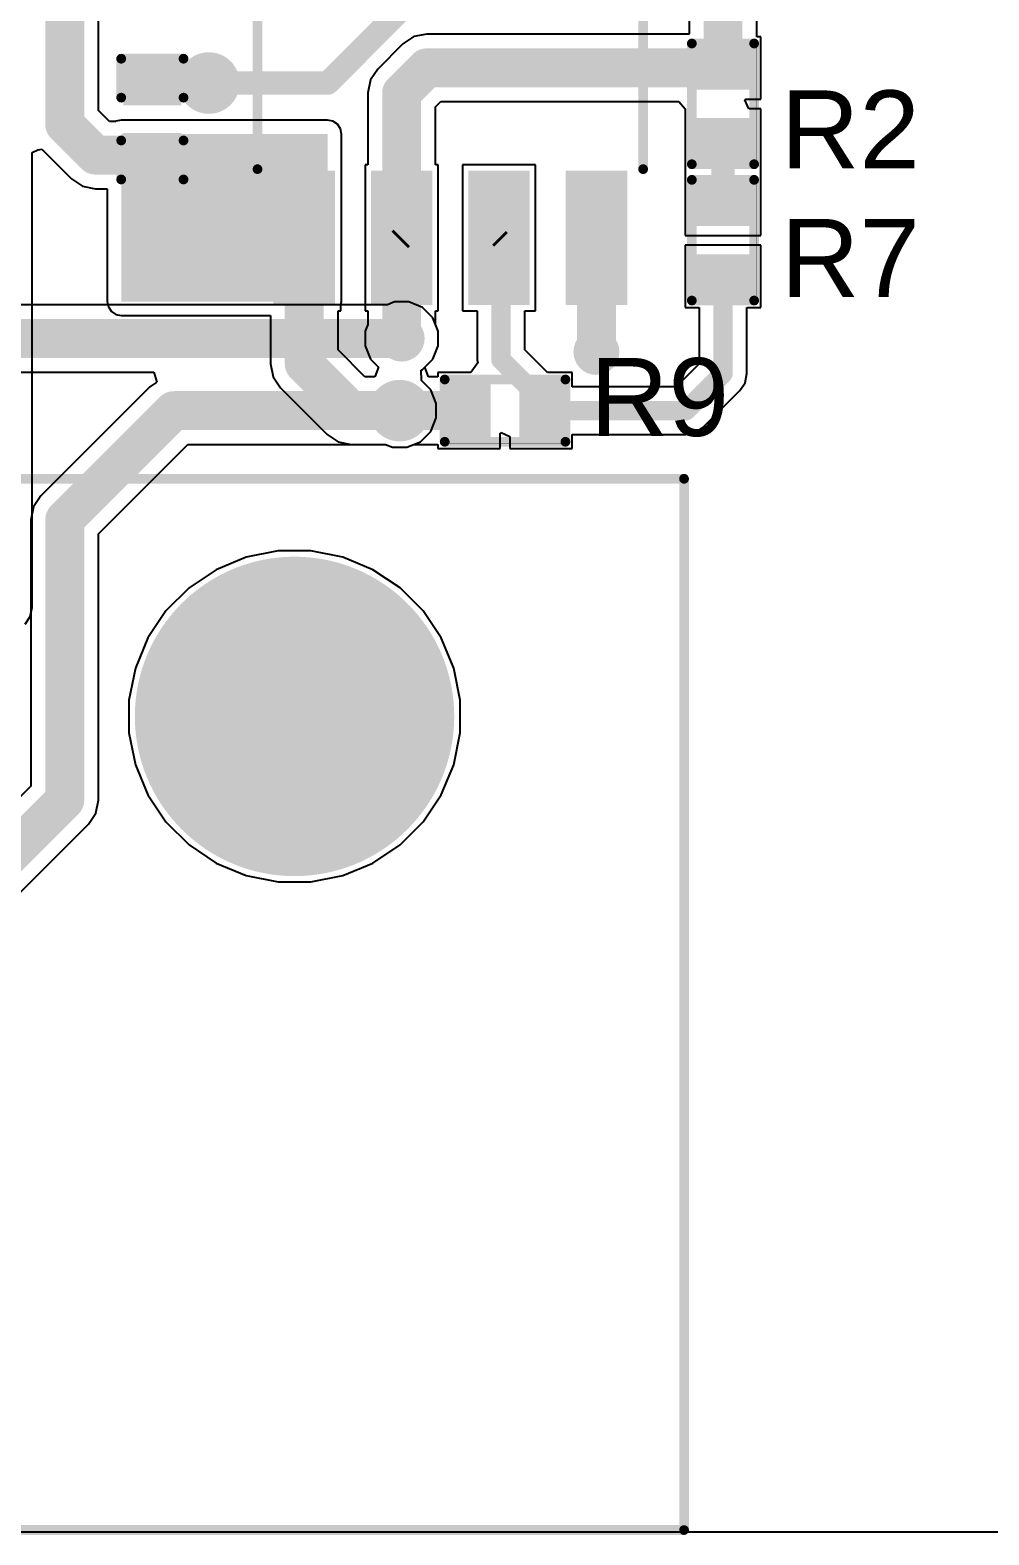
# Model space of a CAD drawing. Header units: millimetres. Extents: x -0.13 to 3.86, y -0.01 to 4.3.
# Drawn here: x 2.322 to 2.815, y 0.009 to 0.781 of the extents above; entities that cross this region are included whole.
import ezdxf

# ---------------------------------------------------------------- set-up
doc = ezdxf.new("R2010")
doc.units = ezdxf.units.MM
doc.header["$MEASUREMENT"] = 0
for name, color, linetype in [('BottomLayer', 5, 'Continuous'), ('BottomSolder', 6, 'Continuous'), ('MultiLayer', 9, 'Continuous'), ('PadHoleLayer', 156, 'Continuous'), ('TopLayer', 1, 'Continuous'), ('TopOverlay', 2, 'Continuous'), ('TopPaste', 8, 'Continuous'), ('TopSolder', 216, 'Continuous'), ('ViaHoleLayer', 16, 'Continuous')]:
    doc.layers.add(name, color=color, linetype=linetype)
doc.styles.add('Arial', font='arial.ttf', dxfattribs={"height": 0.2})

# ---------------------------------------------------------------- blocks, each defined once
blk = doc.blocks.new('SOIC_8_0_154___3_90___W______120')
at = {"layer": 'TopLayer'}
for points in [[(-0.1368118, 0.0631899), (-0.1368118, 0.0868119), (-0.0757882, 0.0868119), (-0.0757882, 0.0631899)], [(0.0757882, 0.0631899), (0.0757882, 0.0868119), (0.1368118, 0.0868119), (0.1368118, 0.0631899)], [(-0.1368118, 0.0131899), (-0.1368118, 0.0368119), (-0.0757882, 0.0368119), (-0.0757882, 0.0131899)], [(0.0757882, 0.0131899), (0.0757882, 0.0368119), (0.1368118, 0.0368119), (0.1368118, 0.0131899)], [(-0.1368118, -0.0368101), (-0.1368118, -0.0131881), (-0.0757882, -0.0131881), (-0.0757882, -0.0368101)], [(0.0757882, -0.0368101), (0.0757882, -0.0131881), (0.1368118, -0.0131881), (0.1368118, -0.0368101)], [(-0.1368118, -0.0868101), (-0.1368118, -0.0631881), (-0.0757882, -0.0631881), (-0.0757882, -0.0868101)], [(0.0757882, -0.0868101), (0.0757882, -0.0631881), (0.1368118, -0.0631881), (0.1368118, -0.0868101)]]:
    blk.add_hatch(color=1, dxfattribs=at).paths.add_polyline_path(points)
at = {"layer": 'TopOverlay'}
blk.add_hatch(color=2, dxfattribs=at).paths.add_polyline_path([(-0.072373, 0.0640009), (-0.058373, 0.0640009), (-0.058373, 0.0870009), (-0.072373, 0.0870009)])
at = {"layer": 'TopPaste'}
for points in [[(-0.1368118, 0.0631899), (-0.1368118, 0.0868119), (-0.0757882, 0.0868119), (-0.0757882, 0.0631899)], [(0.0757882, 0.0631899), (0.0757882, 0.0868119), (0.1368118, 0.0868119), (0.1368118, 0.0631899)], [(-0.1368118, 0.0131899), (-0.1368118, 0.0368119), (-0.0757882, 0.0368119), (-0.0757882, 0.0131899)], [(0.0757882, 0.0131899), (0.0757882, 0.0368119), (0.1368118, 0.0368119), (0.1368118, 0.0131899)], [(-0.1368118, -0.0368101), (-0.1368118, -0.0131881), (-0.0757882, -0.0131881), (-0.0757882, -0.0368101)], [(0.0757882, -0.0368101), (0.0757882, -0.0131881), (0.1368118, -0.0131881), (0.1368118, -0.0368101)], [(-0.1368118, -0.0868101), (-0.1368118, -0.0631881), (-0.0757882, -0.0631881), (-0.0757882, -0.0868101)], [(0.0757882, -0.0868101), (0.0757882, -0.0631881), (0.1368118, -0.0631881), (0.1368118, -0.0868101)]]:
    blk.add_hatch(color=8, dxfattribs=at).paths.add_polyline_path(points)
at = {"layer": 'TopSolder'}
for points in [[(-0.1408118, 0.0591899), (-0.1408118, 0.0908119), (-0.0717882, 0.0908119), (-0.0717882, 0.0591899)], [(0.0717882, 0.0591899), (0.0717882, 0.0908119), (0.1408118, 0.0908119), (0.1408118, 0.0591899)], [(-0.1408118, 0.0091899), (-0.1408118, 0.0408119), (-0.0717882, 0.0408119), (-0.0717882, 0.0091899)], [(0.0717882, 0.0091899), (0.0717882, 0.0408119), (0.1408118, 0.0408119), (0.1408118, 0.0091899)], [(-0.1408118, -0.0408101), (-0.1408118, -0.0091881), (-0.0717882, -0.0091881), (-0.0717882, -0.0408101)], [(0.0717882, -0.0408101), (0.0717882, -0.0091881), (0.1408118, -0.0091881), (0.1408118, -0.0408101)], [(-0.1408118, -0.0908101), (-0.1408118, -0.0591881), (-0.0717882, -0.0591881), (-0.0717882, -0.0908101)], [(0.0717882, -0.0908101), (0.0717882, -0.0591881), (0.1408118, -0.0591881), (0.1408118, -0.0908101)]]:
    blk.add_hatch(color=216, dxfattribs=at).paths.add_polyline_path(points)
at = {"layer": 'TopOverlay', "const_width": 0.005}
for points in [[(0.071, 0.0990009), (-0.072, 0.0990009)], [(-0.14437, 0.0760009), (-0.14937, 0.0810009)], [(-0.14937, 0.0710009), (-0.14937, 0.0810009)], [(-0.14937, 0.0710009), (-0.14437, 0.0760009)], [(0.071, -0.0989991), (-0.072, -0.0989991)]]:
    blk.add_lwpolyline(points, dxfattribs=at)
at = {"layer": 'TopOverlay', "const_width": 0.0025}
for points in [[(-0.07325, 0.0990009, 1), (-0.07075, 0.0990009, 1)], [(0.06975, 0.0990009, 1), (0.07225, 0.0990009, 1)], [(-0.15062, 0.0810009, 1), (-0.14812, 0.0810009, 1)], [(-0.15062, 0.0810009, 1), (-0.14812, 0.0810009, 1)], [(-0.14562, 0.0760009, 1), (-0.14312, 0.0760009, 1)], [(-0.14562, 0.0760009, 1), (-0.14312, 0.0760009, 1)], [(-0.15062, 0.0710009, 1), (-0.14812, 0.0710009, 1)], [(-0.15062, 0.0710009, 1), (-0.14812, 0.0710009, 1)], [(-0.07325, -0.0989991, 1), (-0.07075, -0.0989991, 1)], [(0.06975, -0.0989991, 1), (0.07225, -0.0989991, 1)]]:
    blk.add_lwpolyline(points, format="xyb", close=True, dxfattribs=at)
blk = doc.blocks.new('R___0402_155')
at = {"layer": 'TopLayer'}
for points in [[(-0.0275001, -0.0125), (-0.0275001, 0.0125), (-0.0095001, 0.0125), (-0.0095001, -0.0125)], [(0.0094999, -0.0125), (0.0094999, 0.0125), (0.0274999, 0.0125), (0.0274999, -0.0125)]]:
    blk.add_hatch(color=1, dxfattribs=at).paths.add_polyline_path(points)
at = {"layer": 'TopPaste'}
for points in [[(-0.0275001, -0.0125), (-0.0275001, 0.0125), (-0.0095001, 0.0125), (-0.0095001, -0.0125)], [(0.0094999, -0.0125), (0.0094999, 0.0125), (0.0274999, 0.0125), (0.0274999, -0.0125)]]:
    blk.add_hatch(color=8, dxfattribs=at).paths.add_polyline_path(points)
at = {"layer": 'TopSolder'}
for points in [[(-0.0296655, -0.0146654), (-0.0296655, 0.0146654), (-0.0073347, 0.0146654), (-0.0073347, -0.0146654)], [(0.0073345, -0.0146654), (0.0073345, 0.0146654), (0.0296653, 0.0146654), (0.0296653, -0.0146654)]]:
    blk.add_hatch(color=216, dxfattribs=at).paths.add_polyline_path(points)
at = {"layer": 'TopOverlay'}
for points, const_width in [([(-0.0310001, -0.016), (-0.0310001, 0.016)], 0.005), ([(-0.0310001, 0.016), (0.0309999, 0.016)], 0.005), ([(0.0309999, -0.016), (0.0309999, 0.016)], 0.005), ([(-0.0310001, -0.016), (0.0309999, -0.016)], 0.005), ([(-0.0320001, -0.017), (0.0319999, -0.017)], 0.000127)]:
    blk.add_lwpolyline(points, dxfattribs=dict(at, const_width=const_width))
for points, const_width in [([(-0.0322501, 0.016, 1), (-0.0297501, 0.016, 1)], 0.0025), ([(-0.0322501, 0.016, 1), (-0.0297501, 0.016, 1)], 0.0025), ([(0.0297499, 0.016, 1), (0.0322499, 0.016, 1)], 0.0025), ([(0.0297499, 0.016, 1), (0.0322499, 0.016, 1)], 0.0025), ([(-0.0322501, -0.016, 1), (-0.0297501, -0.016, 1)], 0.0025), ([(-0.0322501, -0.016, 1), (-0.0297501, -0.016, 1)], 0.0025), ([(0.0297499, -0.016, 1), (0.0322499, -0.016, 1)], 0.0025), ([(0.0297499, -0.016, 1), (0.0322499, -0.016, 1)], 0.0025), ([(-0.0320318, -0.017, 1), (-0.0319684, -0.017, 1)], 6.35e-05), ([(0.0319682, -0.017, 1), (0.0320316, -0.017, 1)], 6.35e-05)]:
    blk.add_lwpolyline(points, format="xyb", close=True, dxfattribs=dict(at, const_width=const_width))
blk = doc.blocks.new('R___0402_157')
at = {"layer": 'TopLayer'}
for points in [[(-0.027499, -0.0125009), (-0.027499, 0.0124991), (-0.009499, 0.0124991), (-0.009499, -0.0125009)], [(0.009501, -0.0125009), (0.009501, 0.0124991), (0.027501, 0.0124991), (0.027501, -0.0125009)]]:
    blk.add_hatch(color=1, dxfattribs=at).paths.add_polyline_path(points)
at = {"layer": 'TopPaste'}
for points in [[(-0.027499, -0.0125009), (-0.027499, 0.0124991), (-0.009499, 0.0124991), (-0.009499, -0.0125009)], [(0.009501, -0.0125009), (0.009501, 0.0124991), (0.027501, 0.0124991), (0.027501, -0.0125009)]]:
    blk.add_hatch(color=8, dxfattribs=at).paths.add_polyline_path(points)
at = {"layer": 'TopSolder'}
for points in [[(-0.0296644, -0.0146663), (-0.0296644, 0.0146645), (-0.0073336, 0.0146645), (-0.0073336, -0.0146663)], [(0.0073356, -0.0146663), (0.0073356, 0.0146645), (0.0296664, 0.0146645), (0.0296664, -0.0146663)]]:
    blk.add_hatch(color=216, dxfattribs=at).paths.add_polyline_path(points)
at = {"layer": 'TopOverlay'}
for points, const_width in [([(-0.030999, 0.0159991), (-0.030999, -0.0160009)], 0.005), ([(-0.030999, 0.0159991), (0.031001, 0.0159991)], 0.005), ([(0.031001, 0.0159991), (0.031001, -0.0160009)], 0.005), ([(-0.030999, -0.0160009), (0.031001, -0.0160009)], 0.005), ([(-0.031999, -0.0170009), (0.032001, -0.0170009)], 0.000127)]:
    blk.add_lwpolyline(points, dxfattribs=dict(at, const_width=const_width))
for points, const_width in [([(-0.032249, 0.0159991, 1), (-0.029749, 0.0159991, 1)], 0.0025), ([(-0.032249, 0.0159991, 1), (-0.029749, 0.0159991, 1)], 0.0025), ([(0.029751, 0.0159991, 1), (0.032251, 0.0159991, 1)], 0.0025), ([(0.029751, 0.0159991, 1), (0.032251, 0.0159991, 1)], 0.0025), ([(-0.032249, -0.0160009, 1), (-0.029749, -0.0160009, 1)], 0.0025), ([(-0.032249, -0.0160009, 1), (-0.029749, -0.0160009, 1)], 0.0025), ([(0.029751, -0.0160009, 1), (0.032251, -0.0160009, 1)], 0.0025), ([(0.029751, -0.0160009, 1), (0.032251, -0.0160009, 1)], 0.0025), ([(-0.0320307, -0.0170009, 1), (-0.0319673, -0.0170009, 1)], 6.35e-05), ([(0.0319693, -0.0170009, 1), (0.0320327, -0.0170009, 1)], 6.35e-05)]:
    blk.add_lwpolyline(points, format="xyb", close=True, dxfattribs=dict(at, const_width=const_width))
blk = doc.blocks.new('R___0402_162')
at = {"layer": 'TopLayer'}
for points in [[(-0.027499, -0.0125009), (-0.027499, 0.0124991), (-0.009499, 0.0124991), (-0.009499, -0.0125009)], [(0.009501, -0.0125009), (0.009501, 0.0124991), (0.027501, 0.0124991), (0.027501, -0.0125009)]]:
    blk.add_hatch(color=1, dxfattribs=at).paths.add_polyline_path(points)
at = {"layer": 'TopPaste'}
for points in [[(-0.027499, -0.0125009), (-0.027499, 0.0124991), (-0.009499, 0.0124991), (-0.009499, -0.0125009)], [(0.009501, -0.0125009), (0.009501, 0.0124991), (0.027501, 0.0124991), (0.027501, -0.0125009)]]:
    blk.add_hatch(color=8, dxfattribs=at).paths.add_polyline_path(points)
at = {"layer": 'TopSolder'}
for points in [[(-0.0296644, -0.0146663), (-0.0296644, 0.0146645), (-0.0073336, 0.0146645), (-0.0073336, -0.0146663)], [(0.0073356, -0.0146663), (0.0073356, 0.0146645), (0.0296664, 0.0146645), (0.0296664, -0.0146663)]]:
    blk.add_hatch(color=216, dxfattribs=at).paths.add_polyline_path(points)
at = {"layer": 'TopOverlay'}
for points, const_width in [([(-0.030999, 0.0159991), (-0.030999, -0.0160009)], 0.005), ([(-0.030999, 0.0159991), (0.031001, 0.0159991)], 0.005), ([(0.031001, 0.0159991), (0.031001, -0.0160009)], 0.005), ([(-0.030999, -0.0160009), (0.031001, -0.0160009)], 0.005), ([(-0.031999, -0.0170009), (0.032001, -0.0170009)], 0.000127)]:
    blk.add_lwpolyline(points, dxfattribs=dict(at, const_width=const_width))
for points, const_width in [([(-0.032249, 0.0159991, 1), (-0.029749, 0.0159991, 1)], 0.0025), ([(-0.032249, 0.0159991, 1), (-0.029749, 0.0159991, 1)], 0.0025), ([(0.029751, 0.0159991, 1), (0.032251, 0.0159991, 1)], 0.0025), ([(0.029751, 0.0159991, 1), (0.032251, 0.0159991, 1)], 0.0025), ([(-0.032249, -0.0160009, 1), (-0.029749, -0.0160009, 1)], 0.0025), ([(-0.032249, -0.0160009, 1), (-0.029749, -0.0160009, 1)], 0.0025), ([(0.029751, -0.0160009, 1), (0.032251, -0.0160009, 1)], 0.0025), ([(0.029751, -0.0160009, 1), (0.032251, -0.0160009, 1)], 0.0025), ([(-0.0320307, -0.0170009, 1), (-0.0319673, -0.0170009, 1)], 6.35e-05), ([(0.0319693, -0.0170009, 1), (0.0320327, -0.0170009, 1)], 6.35e-05)]:
    blk.add_lwpolyline(points, format="xyb", close=True, dxfattribs=dict(at, const_width=const_width))
blk = doc.blocks.new('N3314_5302RB_206')
at = {"layer": 'BottomLayer'}
h = blk.add_hatch(color=5, dxfattribs=at)
edge = h.paths.add_edge_path()
edge.add_arc((0.5320009, -0.021), 0.078, 0, 360)
at = {"layer": 'BottomSolder'}
h = blk.add_hatch(color=6, dxfattribs=at)
edge = h.paths.add_edge_path()
edge.add_arc((0.5320009, -0.021), 0.082, 0, 360)
at = {"layer": 'MultiLayer'}
h = blk.add_hatch(color=9, dxfattribs=at)
edge = h.paths.add_edge_path()
edge.add_arc((0.5320009, -0.021), 0.078, 0, 360)
at = {"layer": 'PadHoleLayer'}
h = blk.add_hatch(color=156, dxfattribs=at)
edge = h.paths.add_edge_path()
edge.add_arc((0.5320009, -0.021), 0.058, 0, 360)
at = {"layer": 'TopLayer'}
h = blk.add_hatch(color=1, dxfattribs=at)
edge = h.paths.add_edge_path()
edge.add_arc((0.5320009, -0.021), 0.078, 0, 360)
at = {"layer": 'TopSolder'}
h = blk.add_hatch(color=216, dxfattribs=at)
edge = h.paths.add_edge_path()
edge.add_arc((0.5320009, -0.021), 0.082, 0, 360)
at = {"layer": 'TopOverlay', "const_width": 0.005}
for points in [[(-0.7319991, 0.101), (0.7320009, 0.101)], [(0.7320009, -0.438764), (0.7320009, 0.101)], [(-0.7319991, -0.438764), (0.7320009, -0.438764)]]:
    blk.add_lwpolyline(points, dxfattribs=at)
at = {"layer": 'TopOverlay', "const_width": 0.0025}
for points in [[(0.7307509, 0.101, 1), (0.7332509, 0.101, 1)], [(0.7307509, 0.101, 1), (0.7332509, 0.101, 1)], [(0.7307509, -0.438764, 1), (0.7332509, -0.438764, 1)], [(0.7307509, -0.438764, 1), (0.7332509, -0.438764, 1)]]:
    blk.add_lwpolyline(points, format="xyb", close=True, dxfattribs=at)
blk = doc.blocks.new('C___0402_247')
at = {"layer": 'TopLayer'}
for points in [[(-0.027501, -0.0124991), (-0.027501, 0.0125009), (-0.009501, 0.0125009), (-0.009501, -0.0124991)], [(0.009499, -0.0124991), (0.009499, 0.0125009), (0.027499, 0.0125009), (0.027499, -0.0124991)]]:
    blk.add_hatch(color=1, dxfattribs=at).paths.add_polyline_path(points)
at = {"layer": 'TopPaste'}
for points in [[(-0.027501, -0.0124991), (-0.027501, 0.0125009), (-0.009501, 0.0125009), (-0.009501, -0.0124991)], [(0.009499, -0.0124991), (0.009499, 0.0125009), (0.027499, 0.0125009), (0.027499, -0.0124991)]]:
    blk.add_hatch(color=8, dxfattribs=at).paths.add_polyline_path(points)
at = {"layer": 'TopSolder'}
for points in [[(-0.0298632, -0.0148613), (-0.0298632, 0.0148631), (-0.0071388, 0.0148631), (-0.0071388, -0.0148613)], [(0.0071368, -0.0148613), (0.0071368, 0.0148631), (0.0298612, 0.0148631), (0.0298612, -0.0148613)]]:
    blk.add_hatch(color=216, dxfattribs=at).paths.add_polyline_path(points)
at = {"layer": 'TopOverlay', "const_width": 0.005}
for points in [[(-0.011001, 0.0160009), (-0.031001, 0.0160009)], [(-0.031001, -0.0159991), (-0.031001, 0.0160009)], [(0.030999, 0.0160009), (0.010999, 0.0160009)], [(0.030999, -0.0159991), (0.030999, 0.0160009)], [(-0.011001, -0.0159991), (-0.031001, -0.0159991)], [(0.030999, -0.0159991), (0.010999, -0.0159991)]]:
    blk.add_lwpolyline(points, dxfattribs=at)
at = {"layer": 'TopOverlay', "const_width": 0.0025}
for points in [[(-0.032251, 0.0160009, 1), (-0.029751, 0.0160009, 1)], [(-0.032251, 0.0160009, 1), (-0.029751, 0.0160009, 1)], [(-0.012251, 0.0160009, 1), (-0.009751, 0.0160009, 1)], [(0.009749, 0.0160009, 1), (0.012249, 0.0160009, 1)], [(0.029749, 0.0160009, 1), (0.032249, 0.0160009, 1)], [(0.029749, 0.0160009, 1), (0.032249, 0.0160009, 1)], [(-0.032251, -0.0159991, 1), (-0.029751, -0.0159991, 1)], [(-0.032251, -0.0159991, 1), (-0.029751, -0.0159991, 1)], [(-0.012251, -0.0159991, 1), (-0.009751, -0.0159991, 1)], [(0.009749, -0.0159991, 1), (0.012249, -0.0159991, 1)], [(0.029749, -0.0159991, 1), (0.032249, -0.0159991, 1)], [(0.029749, -0.0159991, 1), (0.032249, -0.0159991, 1)]]:
    blk.add_lwpolyline(points, format="xyb", close=True, dxfattribs=at)

msp = doc.modelspace()

# ---------------------------------------------------------------- hatches: boundary and pattern name
at = {"layer": 'BottomLayer'}
h = msp.add_hatch(color=5, dxfattribs=at)
edge = h.paths.add_edge_path()
edge.add_arc((2.414, 0.754206), 0.011811, 0, 360)
h = msp.add_hatch(color=5, dxfattribs=at)
edge = h.paths.add_edge_path()
edge.add_arc((2.513, 0.623), 0.011811, 0, 360)
h = msp.add_hatch(color=5, dxfattribs=at)
edge = h.paths.add_edge_path()
edge.add_arc((2.6130009, 0.61614), 0.011811, 0, 360)
h = msp.add_hatch(color=5, dxfattribs=at)
edge = h.paths.add_edge_path()
edge.add_arc((2.512, 0.586), 0.011811, 0, 360)
at = {"layer": 'BottomSolder'}
h = msp.add_hatch(color=6, dxfattribs=at)
edge = h.paths.add_edge_path()
edge.add_arc((2.414, 0.754206), 0.015811, 0, 360)
h = msp.add_hatch(color=6, dxfattribs=at)
edge = h.paths.add_edge_path()
edge.add_arc((2.513, 0.623), 0.0099055, 0, 360)
h = msp.add_hatch(color=6, dxfattribs=at)
edge = h.paths.add_edge_path()
edge.add_arc((2.6130009, 0.61614), 0.0099055, 0, 360)
h = msp.add_hatch(color=6, dxfattribs=at)
edge = h.paths.add_edge_path()
edge.add_arc((2.512, 0.586), 0.015811, 0, 360)
at = {"layer": 'TopLayer'}
h = msp.add_hatch(color=1, dxfattribs=at)
edge = h.paths.add_edge_path()
edge.add_arc((2.414, 0.754206), 0.011811, 0, 360)
msp.add_hatch(color=1, dxfattribs=at).paths.add_polyline_path([(2.3690009, 0.642), (2.4749999, 0.642), (2.4749999, 0.728), (2.3690009, 0.728)])
h = msp.add_hatch(color=1, dxfattribs=at)
edge = h.paths.add_edge_path()
edge.add_arc((2.513, 0.623), 0.011811, 0, 360)
h = msp.add_hatch(color=1, dxfattribs=at)
edge = h.paths.add_edge_path()
edge.add_arc((2.6130009, 0.61614), 0.011811, 0, 360)
h = msp.add_hatch(color=1, dxfattribs=at)
edge = h.paths.add_edge_path()
edge.add_arc((2.512, 0.586), 0.011811, 0, 360)
at = {"layer": 'TopSolder'}
h = msp.add_hatch(color=216, dxfattribs=at)
edge = h.paths.add_edge_path()
edge.add_arc((2.512, 0.586), 0.015811, 0, 360)
at = {"layer": 'ViaHoleLayer'}
h = msp.add_hatch(color=16, dxfattribs=at)
edge = h.paths.add_edge_path()
edge.add_arc((2.414, 0.754206), 0.0059055, 0, 360)
h = msp.add_hatch(color=16, dxfattribs=at)
edge = h.paths.add_edge_path()
edge.add_arc((2.513, 0.623), 0.0059055, 0, 360)
h = msp.add_hatch(color=16, dxfattribs=at)
edge = h.paths.add_edge_path()
edge.add_arc((2.6130009, 0.61614), 0.0059055, 0, 360)
h = msp.add_hatch(color=16, dxfattribs=at)
edge = h.paths.add_edge_path()
edge.add_arc((2.512, 0.586), 0.0059055, 0, 360)

# ---------------------------------------------------------------- linework, layer by layer
at = {"layer": 'BottomLayer'}
for p, q in [((2.5092583, 0.641811), (2.5056901, 0.640333)), ((2.5167417, 0.641811), (2.5092583, 0.641811)), ((2.5236556, 0.6389472), (2.5167417, 0.641811)), ((2.5056901, 0.640333), (2.1740609, 0.640333)), ((2.5289472, 0.6336556), (2.5236556, 0.6389472)), ((2.531811, 0.6267417), (2.5289472, 0.6336556)), ((2.531811, 0.6192583), (2.531811, 0.6267417)), ((2.5289472, 0.6123444), (2.531811, 0.6192583)), ((2.5236556, 0.6070528), (2.5289472, 0.6123444)), ((2.1812405, 0.605667), (2.3858348, 0.605667)), ((2.3858348, 0.605667), (2.3873515, 0.600667)), ((2.5230282, 0.6067929), (2.5236556, 0.6070528)), ((2.5231652, 0.6014376), (2.5230282, 0.6067929)), ((2.3837437, 0.5982563), (2.3277446, 0.5422572)), ((2.3873515, 0.600667), (2.3837437, 0.5982563)), ((2.5279472, 0.5966556), (2.5231652, 0.6014376)), ((2.530811, 0.5897417), (2.5279472, 0.5966556)), ((2.530811, 0.5822583), (2.530811, 0.5897417)), ((2.5279472, 0.5753444), (2.530811, 0.5822583)), ((2.5226556, 0.5700528), (2.5279472, 0.5753444)), ((2.3573339, 0.5228213), (2.4031796, 0.568667)), ((2.4031796, 0.568667), (2.5046901, 0.568667)), ((2.5046901, 0.568667), (2.5082583, 0.567189)), ((2.5082583, 0.567189), (2.5157417, 0.567189)), ((2.5157417, 0.567189), (2.5226556, 0.5700528)), ((2.3277446, 0.5422572), (2.3239873, 0.536634)), ((2.3239873, 0.536634), (2.3226679, 0.5300009)), ((2.3226679, 0.5300009), (2.3226679, 0.3931805)), ((2.3573339, 0.3860009), (2.3573339, 0.5228213)), ((2.4332073, 0.5107335), (2.4177383, 0.504326)), ((2.4496291, 0.514), (2.4332073, 0.5107335)), ((2.4663727, 0.514), (2.4496291, 0.514)), ((2.4827945, 0.5107335), (2.4663727, 0.514)), ((2.4982635, 0.504326), (2.4827945, 0.5107335)), ((2.4177383, 0.504326), (2.4038165, 0.4950238)), ((2.5121853, 0.4950238), (2.4982635, 0.504326)), ((2.4038165, 0.4950238), (2.3919771, 0.4831844)), ((2.5240247, 0.4831844), (2.5121853, 0.4950238)), ((2.3919771, 0.4831844), (2.3826749, 0.4692626)), ((2.5333269, 0.4692626), (2.5240247, 0.4831844)), ((2.3826749, 0.4692626), (2.3762674, 0.4537936)), ((2.5397344, 0.4537936), (2.5333269, 0.4692626)), ((2.3762674, 0.4537936), (2.3730009, 0.4373718)), ((2.5430009, 0.4373718), (2.5397344, 0.4537936)), ((2.3730009, 0.4373718), (2.3730009, 0.4206282)), ((2.5430009, 0.4206282), (2.5430009, 0.4373718)), ((2.3730009, 0.4206282), (2.3762674, 0.4042064)), ((2.5397344, 0.4042064), (2.5430009, 0.4206282)), ((2.3762674, 0.4042064), (2.3826749, 0.3887374)), ((2.5333269, 0.3887374), (2.5397344, 0.4042064)), ((2.3226679, 0.3931805), (2.2957604, 0.366273)), ((2.3826749, 0.3887374), (2.3919771, 0.3748156)), ((2.5240247, 0.3748156), (2.5333269, 0.3887374)), ((2.3522572, 0.3737446), (2.3560145, 0.3793678)), ((2.3560145, 0.3793678), (2.3573339, 0.3860009)), ((2.3151963, 0.3366837), (2.3522572, 0.3737446)), ((2.3919771, 0.3748156), (2.4038165, 0.3629762)), ((2.5121853, 0.3629762), (2.5240247, 0.3748156)), ((2.4038165, 0.3629762), (2.4177383, 0.353674)), ((2.4982635, 0.353674), (2.5121853, 0.3629762)), ((2.4177383, 0.353674), (2.4332073, 0.3472665)), ((2.4827945, 0.3472665), (2.4982635, 0.353674)), ((2.4332073, 0.3472665), (2.4496291, 0.344)), ((2.4496291, 0.344), (2.4663727, 0.344)), ((2.4663727, 0.344), (2.4827945, 0.3472665)), ((3.8398046, 0.0101954), (0.0101954, 0.0101954))]:
    msp.add_line(p, q, dxfattribs=at)
at = {"layer": 'BottomLayer', "const_width": 0.02}
for points in [[(2.1740609, 0.623), (2.513, 0.623)], [(2.3400009, 0.5300009), (2.396, 0.586)], [(2.396, 0.586), (2.512, 0.586)], [(2.3400009, 0.3860009), (2.3400009, 0.5300009)], [(2.30294, 0.34894), (2.3400009, 0.3860009)]]:
    msp.add_lwpolyline(points, dxfattribs=at)
at = {"layer": 'BottomLayer', "const_width": 0.01}
for points in [[(2.508, 0.623, 1), (2.518, 0.623, 1)], [(2.391, 0.586, 1), (2.401, 0.586, 1)], [(2.391, 0.586, 1), (2.401, 0.586, 1)], [(2.507, 0.586, 1), (2.517, 0.586, 1)], [(2.3350009, 0.5300009, 1), (2.3450009, 0.5300009, 1)], [(2.3350009, 0.5300009, 1), (2.3450009, 0.5300009, 1)], [(2.3350009, 0.3860009, 1), (2.3450009, 0.3860009, 1)], [(2.3350009, 0.3860009, 1), (2.3450009, 0.3860009, 1)]]:
    msp.add_lwpolyline(points, format="xyb", close=True, dxfattribs=at)
at = {"layer": 'TopLayer'}
for p, q in [((2.3573339, 0.7401787), (2.3573339, 1.007567)), ((2.6606679, 0.8499604), (2.6606679, 0.779343)), ((2.6953339, 0.77801), (2.6953339, 0.85714)), ((2.5136146, 0.7742663), (2.5007446, 0.7613963)), ((2.5192378, 0.7780236), (2.5136146, 0.7742663)), ((2.5258709, 0.779343), (2.5192378, 0.7780236)), ((2.6606679, 0.779343), (2.5258709, 0.779343)), ((2.6975009, 0.77801), (2.6953339, 0.77801)), ((2.6975009, 0.74601), (2.6975009, 0.77801)), ((2.5007446, 0.7613963), (2.4969873, 0.7557731)), ((2.4969873, 0.7557731), (2.4956679, 0.74914)), ((2.4956679, 0.74914), (2.4956679, 0.7122118)), ((2.5303339, 0.7419604), (2.5330505, 0.744677)), ((2.5303339, 0.7122118), (2.5303339, 0.7419604)), ((2.5330505, 0.744677), (2.6552827, 0.744677)), ((2.6552827, 0.744677), (2.6585008, 0.74101)), ((2.6892745, 0.7455741), (2.6896641, 0.74601)), ((2.6913165, 0.74101), (2.6892745, 0.7455741)), ((2.6896641, 0.74601), (2.6975009, 0.74601)), ((2.3629736, 0.734539), (2.3573339, 0.7401787)), ((2.3661877, 0.734539), (2.3629736, 0.734539)), ((2.3662697, 0.7345938), (2.3661877, 0.734539)), ((2.3690009, 0.7351371), (2.3662697, 0.7345938)), ((2.475, 0.7351371), (2.3690009, 0.7351371)), ((2.4777312, 0.7345938), (2.475, 0.7351371)), ((2.4800467, 0.7330467), (2.4777312, 0.7345938)), ((2.6585008, 0.74101), (2.6585009, 0.7396769)), ((2.6585009, 0.7396769), (2.6585009, 0.7090102)), ((2.6975009, 0.74101), (2.6913165, 0.74101)), ((2.6975009, 0.7090102), (2.6975009, 0.74101)), ((2.4815938, 0.7307312), (2.4800467, 0.7330467)), ((2.4821371, 0.728), (2.4815938, 0.7307312)), ((2.4821371, 0.642), (2.4821371, 0.728)), ((2.3232351, 0.7184919), (2.3261948, 0.7199692)), ((2.3261948, 0.7199692), (2.3282351, 0.7202523)), ((2.3282351, 0.7202523), (2.3435377, 0.7049497)), ((2.3232351, 0.4849991), (2.3232351, 0.7184919)), ((2.4956679, 0.7122118), (2.4941899, 0.7122118)), ((2.4941899, 0.7122118), (2.4941899, 0.6371882)), ((2.5318119, 0.7122118), (2.5303339, 0.7122118)), ((2.5318119, 0.6371882), (2.5318119, 0.7122118)), ((2.5818119, 0.7122118), (2.5441899, 0.7122118)), ((2.5441899, 0.7122118), (2.5441899, 0.6371882)), ((2.5818119, 0.6371882), (2.5818119, 0.7122118)), ((2.3435377, 0.7049497), (2.3491609, 0.7011924)), ((2.6585009, 0.7090102), (2.6585007, 0.7090102)), ((2.6585007, 0.7090102), (2.6585007, 0.7080098)), ((2.6585007, 0.7080098), (2.6585009, 0.7080098)), ((2.6585009, 0.7080098), (2.6585009, 0.67601)), ((2.6975011, 0.7090102), (2.6975009, 0.7090102)), ((2.6975009, 0.67601), (2.6975009, 0.7080098)), ((2.6975009, 0.7080098), (2.6975011, 0.7080098)), ((2.6975011, 0.7080098), (2.6975011, 0.7090102)), ((2.3491609, 0.7011924), (2.355794, 0.699873)), ((2.355794, 0.699873), (2.3618638, 0.699873)), ((2.3618638, 0.699873), (2.3618638, 0.642)), ((2.6585009, 0.67601), (2.6975009, 0.67601)), ((2.6975009, 0.67101), (2.6585009, 0.67101)), ((2.6585009, 0.67101), (2.6585009, 0.63901)), ((2.6975009, 0.63901), (2.6975009, 0.67101)), ((2.3618638, 0.642), (2.3624071, 0.6392688)), ((2.4818119, 0.6403652), (2.4821371, 0.642)), ((2.3624071, 0.6392688), (2.3639542, 0.6369533)), ((2.3639542, 0.6369533), (2.3662697, 0.6354062)), ((2.3662697, 0.6354062), (2.3690009, 0.6348629)), ((2.3690009, 0.6348629), (2.4456679, 0.6348629)), ((2.4456679, 0.6348629), (2.4456679, 0.6099991)), ((2.4803339, 0.6171787), (2.4803339, 0.6371882)), ((2.4803339, 0.6371882), (2.4818119, 0.6371882)), ((2.4818119, 0.6371882), (2.4818119, 0.6403652)), ((2.4941899, 0.6371882), (2.495667, 0.6371882)), ((2.495667, 0.6371882), (2.495667, 0.6303099)), ((2.530333, 0.6303099), (2.530333, 0.6371882)), ((2.530333, 0.6371882), (2.5318119, 0.6371882)), ((2.5441899, 0.6371882), (2.5517658, 0.6371882)), ((2.5517658, 0.6371882), (2.5517658, 0.61214)), ((2.576236, 0.6172079), (2.576236, 0.6371882)), ((2.576236, 0.6371882), (2.5818119, 0.6371882)), ((2.6585009, 0.63901), (2.6657658, 0.63901)), ((2.6657658, 0.63901), (2.6657658, 0.6100688)), ((2.690236, 0.6050009), (2.690236, 0.63901)), ((2.690236, 0.63901), (2.6975009, 0.63901)), ((2.495667, 0.6303099), (2.494189, 0.6267417)), ((2.494189, 0.6267417), (2.494189, 0.6192583)), ((2.531811, 0.6267417), (2.530333, 0.6303099)), ((2.531811, 0.6192583), (2.531811, 0.6267417)), ((2.494189, 0.6192583), (2.4970528, 0.6123444)), ((2.5289472, 0.6123444), (2.531811, 0.6192583)), ((2.4941795, 0.603333), (2.4803339, 0.6171787)), ((2.4970528, 0.6123444), (2.5010642, 0.608333)), ((2.5249358, 0.608333), (2.5289472, 0.6123444)), ((2.552092, 0.6105001), (2.5484495, 0.6055)), ((2.5517658, 0.61214), (2.552092, 0.6105001)), ((2.5879439, 0.6055), (2.576236, 0.6172079)), ((2.4456679, 0.6099991), (2.4469873, 0.603366)), ((2.4469873, 0.603366), (2.4507446, 0.5977428)), ((2.4992537, 0.603333), (2.4941795, 0.603333)), ((2.5010642, 0.608333), (2.4992537, 0.603333)), ((2.5267463, 0.603333), (2.5249358, 0.608333)), ((2.5316049, 0.603333), (2.5267463, 0.603333)), ((2.5484495, 0.6055), (2.5316049, 0.6055)), ((2.5316049, 0.6055), (2.5316049, 0.603333)), ((2.6006049, 0.6055), (2.5879439, 0.6055)), ((2.6006049, 0.5982351), (2.6006049, 0.6055)), ((2.6657658, 0.6100688), (2.6539321, 0.5982351)), ((2.6893047, 0.6003187), (2.690236, 0.6050009)), ((2.4507446, 0.5977428), (2.4747435, 0.573744)), ((2.6539321, 0.5982351), (2.6006049, 0.5982351)), ((2.6676515, 0.5773485), (2.6866524, 0.5963494)), ((2.6866524, 0.5963494), (2.6893047, 0.6003187)), ((2.4747435, 0.573744), (2.4747437, 0.5737437)), ((2.4747437, 0.5737437), (2.480367, 0.5699863)), ((2.5636049, 0.5743368), (2.5640408, 0.5747264)), ((2.5636049, 0.5665), (2.5636049, 0.5743368)), ((2.5640408, 0.5747264), (2.5686049, 0.5726844)), ((2.5686049, 0.5726844), (2.5686049, 0.5665)), ((2.6006049, 0.5665), (2.6006049, 0.5737649)), ((2.6006049, 0.5737649), (2.659, 0.5737649)), ((2.659, 0.5737649), (2.6636822, 0.5746962)), ((2.6636822, 0.5746962), (2.6676515, 0.5773485)), ((2.480367, 0.5699863), (2.487, 0.5686669)), ((2.487, 0.5686669), (2.4870005, 0.568667)), ((2.4870005, 0.568667), (2.5046901, 0.568667)), ((2.5046901, 0.568667), (2.5082583, 0.567189)), ((2.5082583, 0.567189), (2.5157417, 0.567189)), ((2.5157417, 0.567189), (2.5193099, 0.568667)), ((2.5193099, 0.568667), (2.5316049, 0.568667)), ((2.5316049, 0.568667), (2.5316049, 0.5665)), ((2.5316049, 0.5665), (2.5636049, 0.5665)), ((2.5686049, 0.5665), (2.6006049, 0.5665)), ((2.4332073, 0.5107335), (2.4177383, 0.504326)), ((2.4496291, 0.514), (2.4332073, 0.5107335)), ((2.4663727, 0.514), (2.4496291, 0.514)), ((2.4827945, 0.5107335), (2.4663727, 0.514)), ((2.4982635, 0.504326), (2.4827945, 0.5107335)), ((2.4177383, 0.504326), (2.4038165, 0.4950238)), ((2.5121853, 0.4950238), (2.4982635, 0.504326)), ((2.4038165, 0.4950238), (2.3919771, 0.4831844)), ((2.5240247, 0.4831844), (2.5121853, 0.4950238)), ((2.3196515, 0.4763476), (2.3223038, 0.4803169)), ((2.3223038, 0.4803169), (2.3232351, 0.4849991)), ((2.3919771, 0.4831844), (2.3826749, 0.4692626)), ((2.5333269, 0.4692626), (2.5240247, 0.4831844)), ((2.3826749, 0.4692626), (2.3762674, 0.4537936)), ((2.5397344, 0.4537936), (2.5333269, 0.4692626)), ((2.3762674, 0.4537936), (2.3730009, 0.4373718)), ((2.5430009, 0.4373718), (2.5397344, 0.4537936)), ((2.3730009, 0.4373718), (2.3730009, 0.4206282)), ((2.5430009, 0.4206282), (2.5430009, 0.4373718)), ((2.3730009, 0.4206282), (2.3762674, 0.4042064)), ((2.5397344, 0.4042064), (2.5430009, 0.4206282)), ((2.3762674, 0.4042064), (2.3826749, 0.3887374)), ((2.5333269, 0.3887374), (2.5397344, 0.4042064)), ((2.3826749, 0.3887374), (2.3919771, 0.3748156)), ((2.5240247, 0.3748156), (2.5333269, 0.3887374)), ((2.3919771, 0.3748156), (2.4038165, 0.3629762)), ((2.5121853, 0.3629762), (2.5240247, 0.3748156)), ((2.4038165, 0.3629762), (2.4177383, 0.353674)), ((2.4982635, 0.353674), (2.5121853, 0.3629762)), ((2.4177383, 0.353674), (2.4332073, 0.3472665)), ((2.4827945, 0.3472665), (2.4982635, 0.353674)), ((2.4332073, 0.3472665), (2.4496291, 0.344)), ((2.4496291, 0.344), (2.4663727, 0.344)), ((2.4663727, 0.344), (2.4827945, 0.3472665)), ((3.8398046, 0.0101954), (0.0101954, 0.0101954))]:
    msp.add_line(p, q, dxfattribs=at)
for points, const_width in [([(2.3400009, 0.7329991), (2.3400009, 1.05)], 0.02), ([(2.6780009, 0.76201), (2.6780009, 0.85714)], 0.02), ([(2.4750669, 0.754206), (2.5130009, 0.79214)], 0.012), ([(2.5130009, 0.74914), (2.5258709, 0.76201)], 0.02), ([(2.5258709, 0.76201), (2.6780009, 0.76201)], 0.02), ([(2.6780009, 0.75927), (2.6780009, 0.76201)], 0.012), ([(2.3850009, 0.754206), (2.414, 0.754206)], 0.012), ([(2.414, 0.754206), (2.4750669, 0.754206)], 0.012), ([(2.5130009, 0.6747), (2.5130009, 0.74914)], 0.02), ([(2.6768709, 0.75914), (2.6780009, 0.75927)], 0.01), ([(2.3400009, 0.7329991), (2.355794, 0.717206)], 0.02), ([(2.355794, 0.717206), (2.3850009, 0.717206)], 0.02), ([(2.6780009, 0.69201), (2.6780009, 0.72501)], 0.012), ([(2.456794, 0.717206), (2.463, 0.711)], 0.01), ([(2.463, 0.6747009), (2.463, 0.711)], 0.01), ([(2.4630009, 0.6099991), (2.4630009, 0.6747)], 0.02), ([(2.513, 0.623), (2.513, 0.6736991)], 0.02), ([(2.512, 0.6736991), (2.5130009, 0.6747)], 0.012), ([(2.6130009, 0.61614), (2.6130009, 0.6747)], 0.02), ([(2.463, 0.6747009), (2.4630009, 0.6747)], 0.01), ([(2.5630009, 0.6747), (2.5640009, 0.6737)], 0.01), ([(2.5640009, 0.61214), (2.5640009, 0.6737)], 0.01), ([(2.6780009, 0.6050009), (2.6780009, 0.65501)], 0.01), ([(2.4630009, 0.6099991), (2.487, 0.586)], 0.02), ([(2.5640009, 0.61214), (2.5801309, 0.59601)], 0.01), ([(2.659, 0.586), (2.6780009, 0.6050009)], 0.01), ([(2.487, 0.586), (2.512, 0.586)], 0.02), ([(2.512, 0.586), (2.5476049, 0.586)], 0.02), ([(2.5846049, 0.586), (2.659, 0.586)], 0.01)]:
    msp.add_lwpolyline(points, dxfattribs=dict(at, const_width=const_width))
for points, const_width in [([(2.5208709, 0.76201, 1), (2.5308709, 0.76201, 1)], 0.01), ([(2.5208709, 0.76201, 1), (2.5308709, 0.76201, 1)], 0.01), ([(2.6730009, 0.76201, 1), (2.6830009, 0.76201, 1)], 0.01), ([(2.6730009, 0.76201, 1), (2.6830009, 0.76201, 1)], 0.01), ([(2.6750009, 0.76201, 1), (2.6810009, 0.76201, 1)], 0.006), ([(2.6750009, 0.75927, 1), (2.6810009, 0.75927, 1)], 0.006), ([(2.3820009, 0.754206, 1), (2.3880009, 0.754206, 1)], 0.006), ([(2.411, 0.754206, 1), (2.417, 0.754206, 1)], 0.006), ([(2.411, 0.754206, 1), (2.417, 0.754206, 1)], 0.006), ([(2.4720669, 0.754206, 1), (2.4780669, 0.754206, 1)], 0.006), ([(2.4720669, 0.754206, 1), (2.4780669, 0.754206, 1)], 0.006), ([(2.5080009, 0.74914, 1), (2.5180009, 0.74914, 1)], 0.01), ([(2.5080009, 0.74914, 1), (2.5180009, 0.74914, 1)], 0.01), ([(2.6743709, 0.75914, 1), (2.6793709, 0.75914, 1)], 0.005), ([(2.6755009, 0.75927, 1), (2.6805009, 0.75927, 1)], 0.005), ([(2.3350009, 0.7329991, 1), (2.3450009, 0.7329991, 1)], 0.01), ([(2.3350009, 0.7329991, 1), (2.3450009, 0.7329991, 1)], 0.01), ([(2.350794, 0.717206, 1), (2.360794, 0.717206, 1)], 0.01), ([(2.350794, 0.717206, 1), (2.360794, 0.717206, 1)], 0.01), ([(2.3800009, 0.717206, 1), (2.3900009, 0.717206, 1)], 0.01), ([(2.6750009, 0.72501, 1), (2.6810009, 0.72501, 1)], 0.006), ([(2.454294, 0.717206, 1), (2.459294, 0.717206, 1)], 0.005), ([(2.4605, 0.711, 1), (2.4655, 0.711, 1)], 0.005), ([(2.4605, 0.711, 1), (2.4655, 0.711, 1)], 0.005), ([(2.6750009, 0.69201, 1), (2.6810009, 0.69201, 1)], 0.006), ([(2.4580009, 0.6747, 1), (2.4680009, 0.6747, 1)], 0.01), ([(2.508, 0.6736991, 1), (2.518, 0.6736991, 1)], 0.01), ([(2.5080009, 0.6747, 1), (2.5180009, 0.6747, 1)], 0.01), ([(2.5100009, 0.6747, 1), (2.5160009, 0.6747, 1)], 0.006), ([(2.6080009, 0.6747, 1), (2.6180009, 0.6747, 1)], 0.01), ([(2.4605, 0.6747009, 1), (2.4655, 0.6747009, 1)], 0.005), ([(2.4605, 0.6747009, 1), (2.4655, 0.6747009, 1)], 0.005), ([(2.4605009, 0.6747, 1), (2.4655009, 0.6747, 1)], 0.005), ([(2.509, 0.6736991, 1), (2.515, 0.6736991, 1)], 0.006), ([(2.5605009, 0.6747, 1), (2.5655009, 0.6747, 1)], 0.005), ([(2.5615009, 0.6737, 1), (2.5665009, 0.6737, 1)], 0.005), ([(2.5615009, 0.6737, 1), (2.5665009, 0.6737, 1)], 0.005), ([(2.6755009, 0.65501, 1), (2.6805009, 0.65501, 1)], 0.005), ([(2.508, 0.623, 1), (2.518, 0.623, 1)], 0.01), ([(2.6080009, 0.61614, 1), (2.6180009, 0.61614, 1)], 0.01), ([(2.4580009, 0.6099991, 1), (2.4680009, 0.6099991, 1)], 0.01), ([(2.4580009, 0.6099991, 1), (2.4680009, 0.6099991, 1)], 0.01), ([(2.5615009, 0.61214, 1), (2.5665009, 0.61214, 1)], 0.005), ([(2.5615009, 0.61214, 1), (2.5665009, 0.61214, 1)], 0.005), ([(2.6755009, 0.6050009, 1), (2.6805009, 0.6050009, 1)], 0.005), ([(2.6755009, 0.6050009, 1), (2.6805009, 0.6050009, 1)], 0.005), ([(2.482, 0.586, 1), (2.492, 0.586, 1)], 0.01), ([(2.482, 0.586, 1), (2.492, 0.586, 1)], 0.01), ([(2.507, 0.586, 1), (2.517, 0.586, 1)], 0.01), ([(2.507, 0.586, 1), (2.517, 0.586, 1)], 0.01), ([(2.5426049, 0.586, 1), (2.5526049, 0.586, 1)], 0.01), ([(2.5776309, 0.59601, 1), (2.5826309, 0.59601, 1)], 0.005), ([(2.5821049, 0.586, 1), (2.5871049, 0.586, 1)], 0.005), ([(2.6565, 0.586, 1), (2.6615, 0.586, 1)], 0.005), ([(2.6565, 0.586, 1), (2.6615, 0.586, 1)], 0.005)]:
    msp.add_lwpolyline(points, format="xyb", close=True, dxfattribs=dict(at, const_width=const_width))

# ---------------------------------------------------------------- block references
for name, p, rotation in [('SOIC_8_0_154___3_90___W______120', (2.538, 0.781), 270), ('R___0402_162', (2.678, 0.743509), 90), ('C___0402_247', (2.385, 0.735705), 270), ('R___0402_157', (2.678, 0.673509), 90)]:
    msp.add_blockref(name, p, dxfattribs=dict(rotation=rotation))
for name, p in [('R___0402_155', (2.566105, 0.586)), ('N3314_5302RB_206', (1.926, 0.45))]:
    msp.add_blockref(name, p)

# ---------------------------------------------------------------- texts
at = {"layer": 'TopOverlay', "style": 'Arial'}
for s, p in [('R2', (2.7076775, 0.7104105)), ('R7', (2.7076775, 0.6444105)), ('R9', (2.6096775, 0.5730065))]:
    msp.add_text(s, height=0.04, dxfattribs=at).set_placement(p)

doc.saveas('drawing.dxf')
